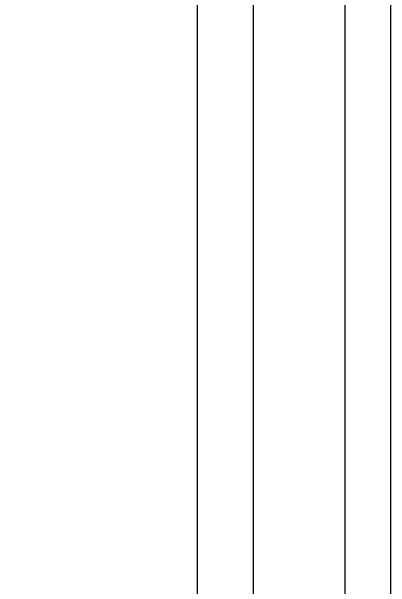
# Model space of a CAD drawing. Header units: millimetres. Extents: x 2160 to 4596, y 811 to 2534.
# Drawn here: x 3240.72 to 3244.29, y 1498.15 to 1503.58 of the extents above; entities that cross this region are included whole.
import ezdxf

# ---------------------------------------------------------------- set-up
doc = ezdxf.new("R2010")
doc.units = ezdxf.units.MM

msp = doc.modelspace()

# ---------------------------------------------------------------- linework, layer by layer
at = {"color": 7, "linetype": 'Continuous', "lineweight": 25}
for p, q in [((3242.4677, 1507.3016), (3242.4677, 1477.9956)), ((3243.0001, 1478.2692), (3242.9975, 1507.0068)), ((3243.8648, 1478.7137), (3243.8623, 1507.0059)), ((3244.2904, 1505.8327), (3244.2896, 1478.932))]:
    msp.add_line(p, q, dxfattribs=at)
msp.add_open_spline([(3235.1073, 1488.9741), (3235.1929, 1490.5336), (3235.364, 1493.6527), (3236.7516, 1498.1503), (3238.8604, 1502.3583), (3240.8942, 1504.7292), (3241.9111, 1505.9147)], degree=3, dxfattribs=at)

doc.saveas('drawing.dxf')
